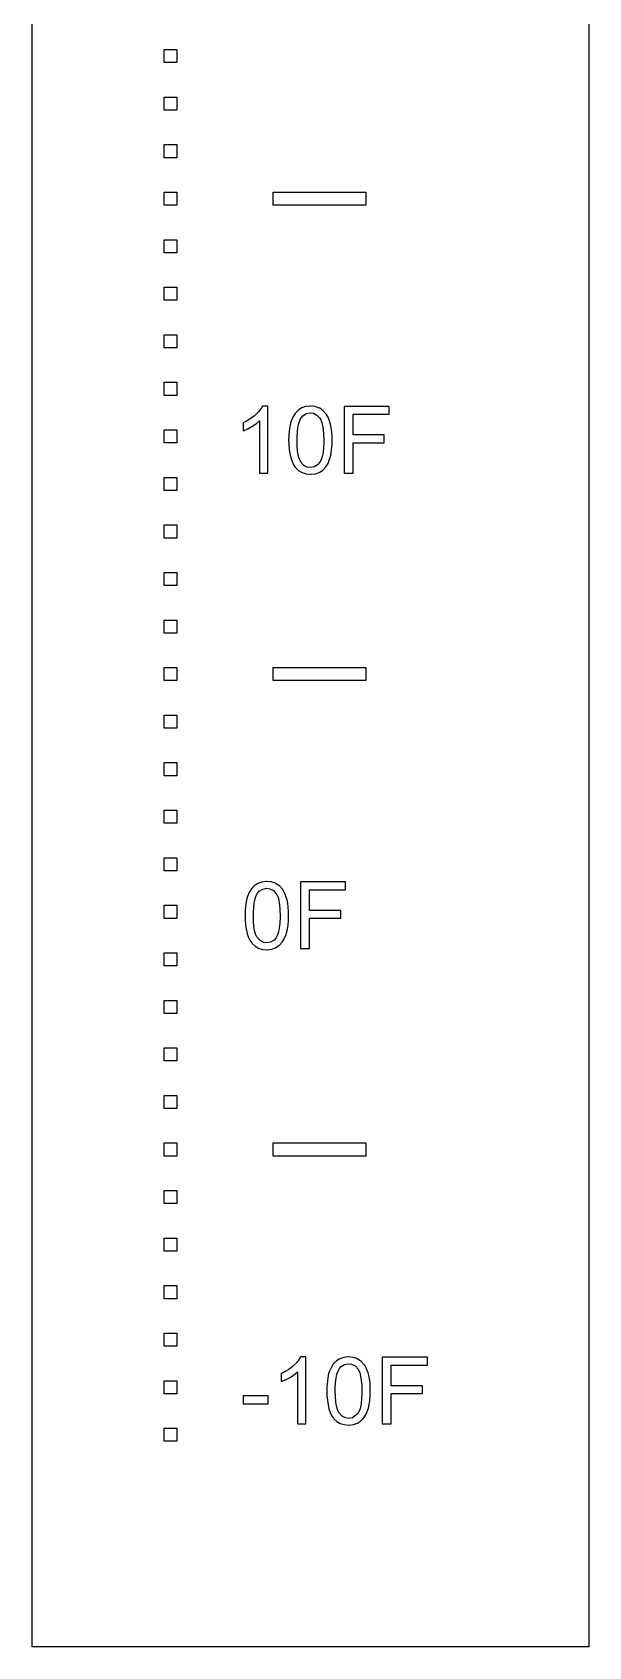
# Model space of a CAD drawing. Header units: inches. Extents: x 17799.5 to 17853.5, y 16359.4 to 16398.9.
# Drawn here: x 17833.978 to 17835.23, y 16370.678 to 16374.311 of the extents above; entities that cross this region are included whole.
import ezdxf

# ---------------------------------------------------------------- set-up
doc = ezdxf.new("R2010")
doc.units = ezdxf.units.IN
doc.header["$MEASUREMENT"] = 0

msp = doc.modelspace()

# ---------------------------------------------------------------- linework, layer by layer
at = {"color": 4, "linetype": 'ByBlock'}
msp.add_lwpolyline([(17835.23, 16370.6776), (17833.9776, 16370.6776), (17833.9776, 16384.5786), (17835.23, 16384.5786)], close=True, dxfattribs=at)
at = {"color": 2, "linetype": 'ByBlock'}
for points in [[(17834.2743, 16374.2723), (17834.3033, 16374.2723), (17834.3033, 16374.2428), (17834.2743, 16374.2428)], [(17834.2743, 16374.1653), (17834.3033, 16374.1653), (17834.3033, 16374.1358), (17834.2743, 16374.1358)], [(17834.2743, 16374.0583), (17834.3033, 16374.0583), (17834.3033, 16374.0288), (17834.2743, 16374.0288)], [(17834.2743, 16373.9513), (17834.3033, 16373.9513), (17834.3033, 16373.9218), (17834.2743, 16373.9218)], [(17834.5197, 16373.9513), (17834.7283, 16373.9513), (17834.7283, 16373.9218), (17834.5197, 16373.9218)], [(17834.2743, 16373.8443), (17834.3033, 16373.8443), (17834.3033, 16373.8148), (17834.2743, 16373.8148)], [(17834.2743, 16373.7373), (17834.3033, 16373.7373), (17834.3033, 16373.7078), (17834.2743, 16373.7078)], [(17834.2743, 16373.6303), (17834.3033, 16373.6303), (17834.3033, 16373.6008), (17834.2743, 16373.6008)], [(17834.2743, 16373.5233), (17834.3033, 16373.5233), (17834.3033, 16373.4938), (17834.2743, 16373.4938)], [(17834.2743, 16373.4163), (17834.3033, 16373.4163), (17834.3033, 16373.3868), (17834.2743, 16373.3868)], [(17834.2743, 16373.3093), (17834.3033, 16373.3093), (17834.3033, 16373.2798), (17834.2743, 16373.2798)], [(17834.2743, 16373.2023), (17834.3033, 16373.2023), (17834.3033, 16373.1728), (17834.2743, 16373.1728)], [(17834.2743, 16373.0953), (17834.3033, 16373.0953), (17834.3033, 16373.0658), (17834.2743, 16373.0658)], [(17834.2743, 16372.9883), (17834.3033, 16372.9883), (17834.3033, 16372.9588), (17834.2743, 16372.9588)], [(17834.2743, 16372.8813), (17834.3033, 16372.8813), (17834.3033, 16372.8518), (17834.2743, 16372.8518)], [(17834.5197, 16372.8813), (17834.7283, 16372.8813), (17834.7283, 16372.8518), (17834.5197, 16372.8518)], [(17834.2743, 16372.7743), (17834.3033, 16372.7743), (17834.3033, 16372.7448), (17834.2743, 16372.7448)], [(17834.2743, 16372.6673), (17834.3033, 16372.6673), (17834.3033, 16372.6378), (17834.2743, 16372.6378)], [(17834.2743, 16372.5603), (17834.3033, 16372.5603), (17834.3033, 16372.5308), (17834.2743, 16372.5308)], [(17834.2743, 16372.4533), (17834.3033, 16372.4533), (17834.3033, 16372.4238), (17834.2743, 16372.4238)], [(17834.2743, 16372.3463), (17834.3033, 16372.3463), (17834.3033, 16372.3168), (17834.2743, 16372.3168)], [(17834.2743, 16372.2393), (17834.3033, 16372.2393), (17834.3033, 16372.2098), (17834.2743, 16372.2098)], [(17834.2743, 16372.1323), (17834.3033, 16372.1323), (17834.3033, 16372.1028), (17834.2743, 16372.1028)], [(17834.2743, 16372.0253), (17834.3033, 16372.0253), (17834.3033, 16371.9958), (17834.2743, 16371.9958)], [(17834.2743, 16371.9183), (17834.3033, 16371.9183), (17834.3033, 16371.8888), (17834.2743, 16371.8888)], [(17834.2743, 16371.8113), (17834.3033, 16371.8113), (17834.3033, 16371.7818), (17834.2743, 16371.7818)], [(17834.5197, 16371.8113), (17834.7283, 16371.8113), (17834.7283, 16371.7818), (17834.5197, 16371.7818)], [(17834.2743, 16371.7043), (17834.3033, 16371.7043), (17834.3033, 16371.6748), (17834.2743, 16371.6748)], [(17834.2743, 16371.5973), (17834.3033, 16371.5973), (17834.3033, 16371.5678), (17834.2743, 16371.5678)], [(17834.2743, 16371.4903), (17834.3033, 16371.4903), (17834.3033, 16371.4608), (17834.2743, 16371.4608)], [(17834.2743, 16371.3833), (17834.3033, 16371.3833), (17834.3033, 16371.3538), (17834.2743, 16371.3538)], [(17834.2743, 16371.2763), (17834.3033, 16371.2763), (17834.3033, 16371.2468), (17834.2743, 16371.2468)], [(17834.2743, 16371.1693), (17834.3033, 16371.1693), (17834.3033, 16371.1398), (17834.2743, 16371.1398)]]:
    msp.add_lwpolyline(points, close=True, dxfattribs=at)
at = {"color": 2, "linetype": 'ByBlock', "flags": 128}
for points in [[(17834.5076, 16373.3189), (17834.5076, 16373.4696), (17834.4956, 16373.4696), (17834.4927, 16373.4645), (17834.4869, 16373.4572), (17834.4793, 16373.4496), (17834.4767, 16373.4474), (17834.4691, 16373.4416), (17834.4611, 16373.4365), (17834.4524, 16373.4321), (17834.4524, 16373.4143), (17834.4545, 16373.415), (17834.4625, 16373.4186), (17834.4716, 16373.4237), (17834.4742, 16373.4252), (17834.4826, 16373.4307), (17834.4891, 16373.4365), (17834.4891, 16373.3189)], [(17834.6524, 16373.4015), (17834.6516, 16373.4117), (17834.6506, 16373.4208), (17834.6491, 16373.4285), (17834.6476, 16373.4339), (17834.644, 16373.443), (17834.6396, 16373.4507), (17834.6385, 16373.4525), (17834.6324, 16373.4594), (17834.6247, 16373.4649), (17834.6222, 16373.4659), (17834.6135, 16373.4689), (17834.6036, 16373.4696), (17834.6025, 16373.4696), (17834.5927, 16373.4685), (17834.584, 16373.4656), (17834.5764, 16373.4609), (17834.5753, 16373.4598), (17834.5691, 16373.4532), (17834.564, 16373.4452), (17834.5604, 16373.4357), (17834.5589, 16373.4317), (17834.5571, 16373.4234), (17834.5556, 16373.4143), (17834.5549, 16373.4041), (17834.5545, 16373.3928), (17834.5549, 16373.3833), (17834.5556, 16373.372), (17834.5571, 16373.3622), (17834.5593, 16373.3531), (17834.5622, 16373.3451), (17834.5655, 16373.3378), (17834.5695, 16373.332), (17834.5709, 16373.3306), (17834.5775, 16373.3244), (17834.5851, 16373.32), (17834.5938, 16373.3171), (17834.6036, 16373.3164), (17834.6051, 16373.3164), (17834.6149, 16373.3175), (17834.6233, 16373.3204), (17834.6309, 16373.3251), (17834.6324, 16373.3266), (17834.6382, 16373.3328), (17834.6433, 16373.3407), (17834.6469, 16373.3502), (17834.6484, 16373.3542), (17834.6502, 16373.3626), (17834.6513, 16373.3717), (17834.6524, 16373.3819), (17834.6524, 16373.3928)], [(17834.6996, 16373.387), (17834.7698, 16373.387), (17834.7698, 16373.4048), (17834.6996, 16373.4048), (17834.6996, 16373.4514), (17834.7807, 16373.4514), (17834.7807, 16373.4692), (17834.6796, 16373.4692), (17834.6796, 16373.3189), (17834.6996, 16373.3189)], [(17834.6335, 16373.3881), (17834.6331, 16373.376), (17834.632, 16373.3651), (17834.6302, 16373.3564), (17834.628, 16373.3491), (17834.6251, 16373.3437), (17834.6196, 16373.3378), (17834.612, 16373.3331), (17834.6036, 16373.3317), (17834.5967, 16373.3324), (17834.5891, 16373.3364), (17834.5822, 16373.3437), (17834.5811, 16373.3455), (17834.5785, 16373.3517), (17834.5764, 16373.3593), (17834.5749, 16373.3688), (17834.5738, 16373.3801), (17834.5735, 16373.3928), (17834.5738, 16373.4001), (17834.5742, 16373.4117), (17834.5756, 16373.4219), (17834.5775, 16373.4307), (17834.58, 16373.4379), (17834.5833, 16373.4438), (17834.5869, 16373.4481), (17834.5945, 16373.4528), (17834.6033, 16373.4543), (17834.6106, 16373.4536), (17834.6182, 16373.4492), (17834.6251, 16373.4423), (17834.6262, 16373.4405), (17834.6287, 16373.4343), (17834.6309, 16373.4267), (17834.6324, 16373.4172), (17834.6331, 16373.4059), (17834.6335, 16373.3928)], [(17834.554, 16372.3315), (17834.5536, 16372.3417), (17834.5525, 16372.3508), (17834.5511, 16372.3584), (17834.5493, 16372.3639), (17834.546, 16372.373), (17834.5416, 16372.381), (17834.5406, 16372.3824), (17834.5344, 16372.3897), (17834.5267, 16372.3948), (17834.5242, 16372.3963), (17834.5151, 16372.3988), (17834.5053, 16372.3999), (17834.5042, 16372.3995), (17834.4944, 16372.3984), (17834.4856, 16372.3955), (17834.4784, 16372.3908), (17834.4769, 16372.3897), (17834.4711, 16372.3831), (17834.466, 16372.3751), (17834.462, 16372.366), (17834.4609, 16372.3617), (17834.4587, 16372.3537), (17834.4576, 16372.3442), (17834.4569, 16372.334), (17834.4566, 16372.3231), (17834.4566, 16372.3133), (17834.4576, 16372.3024), (17834.4591, 16372.2922), (17834.4613, 16372.2831), (17834.4638, 16372.2751), (17834.4675, 16372.2678), (17834.4715, 16372.2619), (17834.4725, 16372.2605), (17834.4791, 16372.2543), (17834.4867, 16372.25), (17834.4955, 16372.247), (17834.5053, 16372.2463), (17834.5067, 16372.2463), (17834.5165, 16372.2474), (17834.5253, 16372.2503), (17834.5326, 16372.2554), (17834.534, 16372.2565), (17834.5402, 16372.263), (17834.5449, 16372.2711), (17834.5489, 16372.2805), (17834.55, 16372.2842), (17834.5518, 16372.2925), (17834.5533, 16372.3016), (17834.554, 16372.3118), (17834.5544, 16372.3231)], [(17834.5355, 16372.3184), (17834.5347, 16372.306), (17834.5336, 16372.2954), (17834.5318, 16372.2863), (17834.5296, 16372.2794), (17834.5267, 16372.274), (17834.5217, 16372.2678), (17834.514, 16372.263), (17834.5053, 16372.2616), (17834.4987, 16372.2623), (17834.4907, 16372.2667), (17834.4842, 16372.274), (17834.4831, 16372.2754), (17834.4802, 16372.2816), (17834.478, 16372.2892), (17834.4765, 16372.2987), (17834.4758, 16372.31), (17834.4755, 16372.3231), (17834.4755, 16372.33), (17834.4762, 16372.3417), (17834.4773, 16372.3518), (17834.4795, 16372.3606), (17834.4817, 16372.3679), (17834.4849, 16372.3737), (17834.4886, 16372.378), (17834.4962, 16372.3828), (17834.5053, 16372.3846), (17834.5122, 16372.3835), (17834.5202, 16372.3795), (17834.5267, 16372.3722), (17834.5278, 16372.3704), (17834.5307, 16372.3646), (17834.5326, 16372.3566), (17834.534, 16372.3471), (17834.5351, 16372.3358), (17834.5355, 16372.3231)], [(17834.6013, 16372.3173), (17834.6718, 16372.3173), (17834.6718, 16372.3347), (17834.6013, 16372.3347), (17834.6013, 16372.3813), (17834.6827, 16372.3813), (17834.6827, 16372.3992), (17834.5816, 16372.3992), (17834.5816, 16372.2489), (17834.6013, 16372.2489)], [(17834.5814, 16371.3298), (17834.5785, 16371.3244), (17834.5727, 16371.3171), (17834.5651, 16371.3094), (17834.5625, 16371.3073), (17834.5553, 16371.3018), (17834.5469, 16371.2967), (17834.5381, 16371.292), (17834.5381, 16371.2741), (17834.5403, 16371.2749), (17834.5487, 16371.2789), (17834.5578, 16371.2836), (17834.56, 16371.2851), (17834.5683, 16371.2909), (17834.5749, 16371.2963), (17834.5749, 16371.1788), (17834.5934, 16371.1788), (17834.5934, 16371.3298)], [(17834.7382, 16371.2614), (17834.7378, 16371.272), (17834.7367, 16371.2807), (17834.7349, 16371.2883), (17834.7334, 16371.2941), (17834.7298, 16371.3029), (17834.7258, 16371.3109), (17834.7247, 16371.3123), (17834.7182, 16371.3196), (17834.7105, 16371.3247), (17834.708, 16371.3262), (17834.6992, 16371.3287), (17834.6894, 16371.3298), (17834.6883, 16371.3298), (17834.6785, 16371.3287), (17834.6698, 16371.3258), (17834.6625, 16371.3207), (17834.6611, 16371.3196), (17834.6549, 16371.3131), (17834.6502, 16371.3054), (17834.6462, 16371.296), (17834.6447, 16371.2916), (17834.6429, 16371.2836), (17834.6418, 16371.2745), (17834.6407, 16371.2643), (17834.6407, 16371.253), (17834.6407, 16371.2432), (17834.6418, 16371.2323), (17834.6433, 16371.2221), (17834.6451, 16371.213), (17834.648, 16371.205), (17834.6512, 16371.1981), (17834.6556, 16371.1919), (17834.6567, 16371.1904), (17834.6632, 16371.1843), (17834.6709, 16371.1799), (17834.6796, 16371.1773), (17834.6894, 16371.1762), (17834.6909, 16371.1762), (17834.7007, 16371.1773), (17834.7094, 16371.1806), (17834.7167, 16371.1853), (17834.7182, 16371.1864), (17834.724, 16371.193), (17834.7291, 16371.201), (17834.7331, 16371.2104), (17834.7342, 16371.2141), (17834.736, 16371.2225), (17834.7374, 16371.2315), (17834.7382, 16371.2417), (17834.7385, 16371.253)], [(17834.7854, 16371.2472), (17834.856, 16371.2472), (17834.856, 16371.2647), (17834.7854, 16371.2647), (17834.7854, 16371.3113), (17834.8669, 16371.3113), (17834.8669, 16371.3291), (17834.7654, 16371.3291), (17834.7654, 16371.1788), (17834.7854, 16371.1788)], [(17834.7193, 16371.2483), (17834.7189, 16371.2359), (17834.7178, 16371.2254), (17834.716, 16371.2163), (17834.7138, 16371.2094), (17834.7109, 16371.2039), (17834.7054, 16371.1977), (17834.6982, 16371.193), (17834.6894, 16371.1915), (17834.6825, 16371.1926), (17834.6749, 16371.1966), (17834.6683, 16371.2039), (17834.6672, 16371.2054), (17834.6643, 16371.2115), (17834.6622, 16371.2192), (17834.6607, 16371.2286), (17834.66, 16371.2399), (17834.6596, 16371.253), (17834.6596, 16371.2599), (17834.6603, 16371.2716), (17834.6614, 16371.2822), (17834.6632, 16371.2909), (17834.6658, 16371.2978), (17834.6691, 16371.3036), (17834.6727, 16371.308), (17834.6803, 16371.3127), (17834.6894, 16371.3145), (17834.6963, 16371.3134), (17834.704, 16371.3094), (17834.7109, 16371.3022), (17834.712, 16371.3003), (17834.7145, 16371.2945), (17834.7167, 16371.2865), (17834.7182, 16371.277), (17834.7193, 16371.2658), (17834.7196, 16371.253)], [(17834.5087, 16371.2425), (17834.4523, 16371.2425), (17834.4523, 16371.2239), (17834.5087, 16371.2239)]]:
    msp.add_lwpolyline(points, close=True, dxfattribs=at)

doc.saveas('drawing.dxf')
